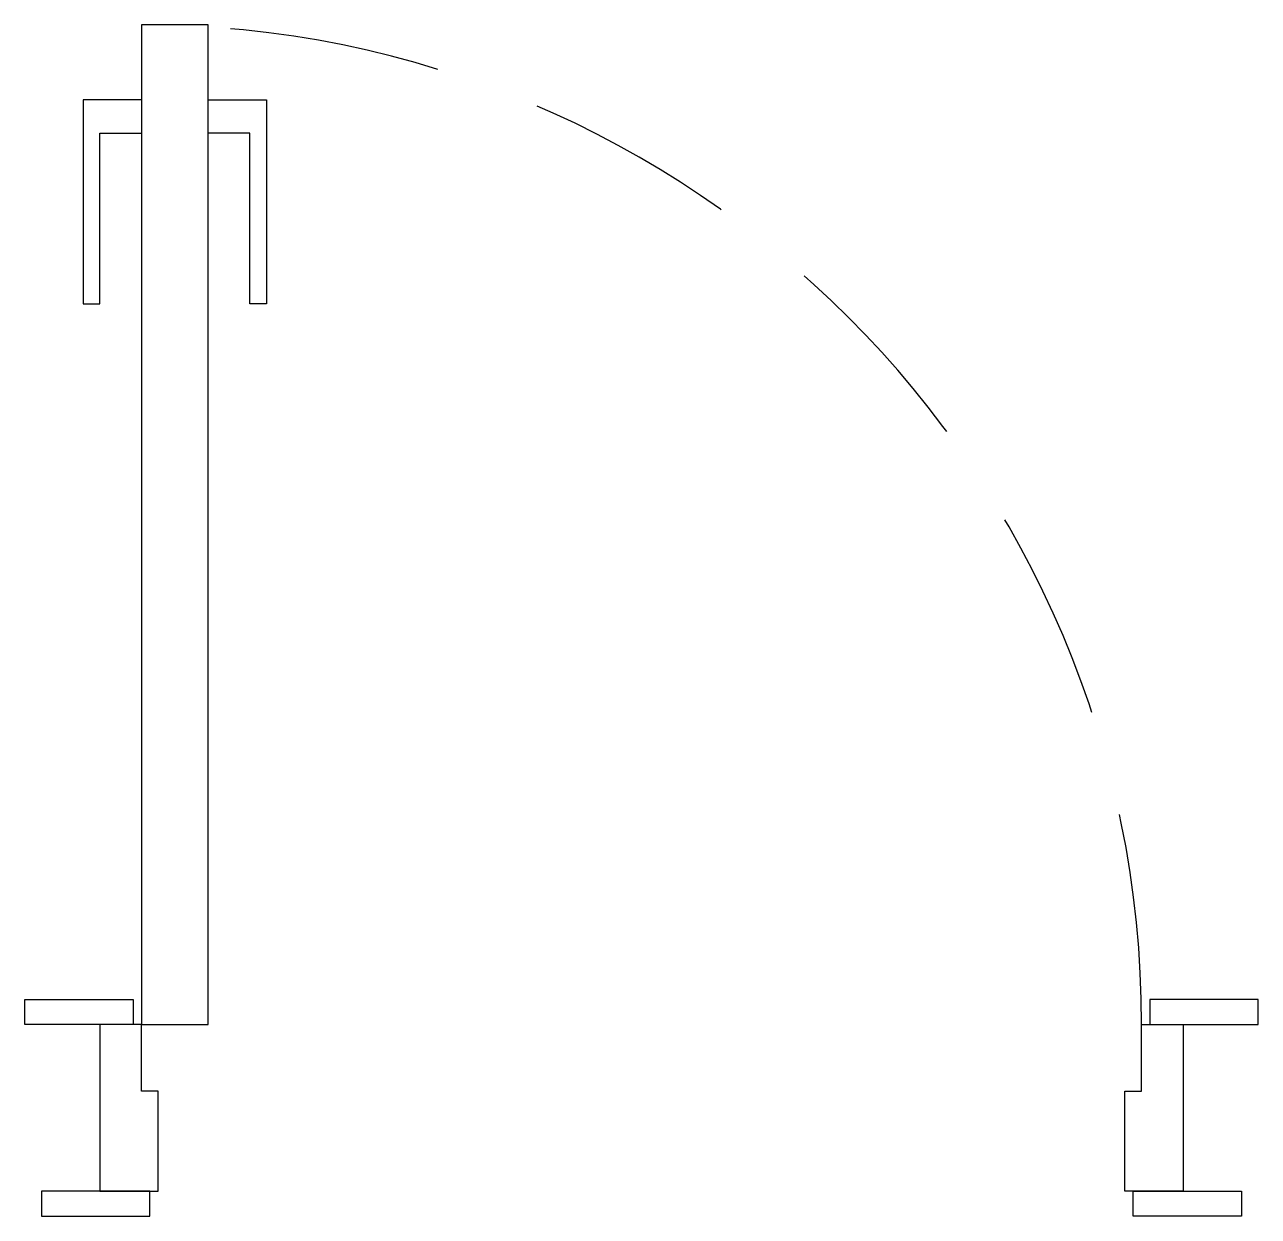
# Model space of a CAD drawing. Header units: centimetres. Extents: x -7 to 67, y -11.5 to 60.
import ezdxf

# ---------------------------------------------------------------- set-up
doc = ezdxf.new("R2010")
doc.units = ezdxf.units.CM
doc.linetypes.add('DASHED', pattern=[19.05, 12.7, -6.35])
for name, color, linetype in [('ATS-Pena 1', 1, 'Continuous'), ('ATS-Projeções', 1, 'DASHED'), ('ATS-Sólidos', 9, 'Continuous')]:
    doc.layers.add(name, color=color, linetype=linetype)

msp = doc.modelspace()

# ---------------------------------------------------------------- wipeouts: each hides what was drawn before it
for points in [[(0, 0), (4, 0), (4, 60), (0, 60)], [(66, -11.5), (59.5, -11.5), (59.5, -10), (59, -10), (59, -4), (60, -4), (60, 0), (60.5, 0), (60.5, 1.5), (67, 1.5), (67, 0), (62.5, 0), (62.5, -10), (66, -10)]]:
    msp.add_wipeout(points).dxf.layer = 'ATS-Sólidos'

# ---------------------------------------------------------------- next in the draw order: linework, layer by layer
for points in [[(60.5, 0), (67, 0), (67, 1.5), (60.5, 1.5)], [(62.5, -10), (59, -10), (59, -4), (60, -4), (60, 0), (62.5, 0)], [(66, -11.5), (59.5, -11.5), (59.5, -10), (66, -10)]]:
    msp.add_lwpolyline(points, close=True)

# ---------------------------------------------------------------- next in the draw order: wipeouts: each hides what was drawn before it
for points in [[(0, 53.5), (-2.5, 53.5), (-2.5, 43.25), (-3.5, 43.25), (-3.5, 55.5), (0, 55.5)], [(4, 53.5), (6.5, 53.5), (6.5, 43.25), (7.5, 43.25), (7.5, 55.5), (4, 55.5)], [(-7, 1.5), (-0.5, 1.5), (-0.5, 0), (0, 0), (0, -4), (1, -4), (1, -10), (0.5, -10), (0.5, -11.5), (-6, -11.5), (-6, -10), (-2.5, -10), (-2.5, 0), (-7, 0)]]:
    msp.add_wipeout(points).dxf.layer = 'ATS-Sólidos'

# ---------------------------------------------------------------- next in the draw order: linework, layer by layer
for points in [[(0, 0), (4, 0), (4, 60), (0, 60)], [(-0.5, 0), (-7, 0), (-7, 1.5), (-0.5, 1.5)], [(-2.5, -10), (1, -10), (1, -4), (0, -4), (0, 0), (-2.5, 0)], [(-6, -11.5), (0.5, -11.5), (0.5, -10), (-6, -10)]]:
    msp.add_lwpolyline(points, close=True)
at = {"layer": 'ATS-Pena 1'}
for points in [[(0, 55.5), (-3.5, 55.5), (-3.5, 43.25), (-2.5, 43.25), (-2.5, 53.5), (0, 53.5)], [(4, 55.5), (7.5, 55.5), (7.5, 43.25), (6.5, 43.25), (6.5, 53.5), (4, 53.5)]]:
    msp.add_lwpolyline(points, dxfattribs=at)
at = {"layer": 'ATS-Projeções'}
msp.add_arc((0, 0), 60, 360, 90, dxfattribs=at)

doc.saveas('drawing.dxf')
